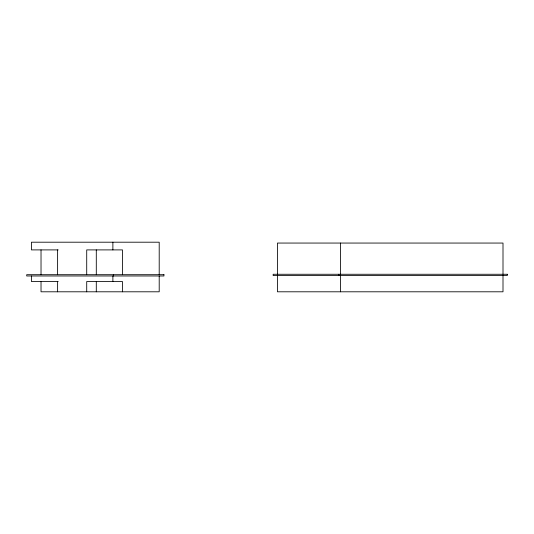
<?xml version="1.0" encoding="UTF-8"?>
<svg xmlns="http://www.w3.org/2000/svg" width="534" height="534" viewBox="0 0 534 534"><rect width="100%" height="100%" fill="white"/><g stroke="black" fill="none" stroke-linecap="round" stroke-linejoin="round"><path stroke-width="0.8" d="M58.193 249.899L31.439 249.899L31.439 242.202L159.205 242.202L159.205 274.696M58.193 281.538L31.439 281.538L31.439 275.978M503.001 274.269L503.001 243.057L277.46 243.057L277.46 274.269M503.001 275.551L503.001 291.798L277.46 291.798L277.46 275.551M340.478 243.057L340.478 274.269M340.478 275.551L340.478 291.798M338.843 274.269L338.843 275.551M159.205 275.978L159.205 291.798L41.025 291.798L41.025 281.538M122.466 274.696L122.466 249.899L86.715 249.899L86.715 274.696M122.466 291.798L122.466 281.538L86.715 281.538L86.715 291.798M113.448 274.696L113.448 275.978M112.881 242.202L112.881 249.899M112.881 275.978L112.881 281.538M96.294 249.899L96.294 274.696M96.294 281.538L96.294 291.798M57.612 249.899L57.612 274.696M57.612 281.538L57.612 291.798M41.025 249.899L41.025 274.696M507.3 274.269L273.161 274.269L273.161 275.551L507.3 275.551L507.3 274.269M163.945 274.696L26.7 274.696L26.7 275.978L163.945 275.978L163.945 274.696"/></g></svg>
